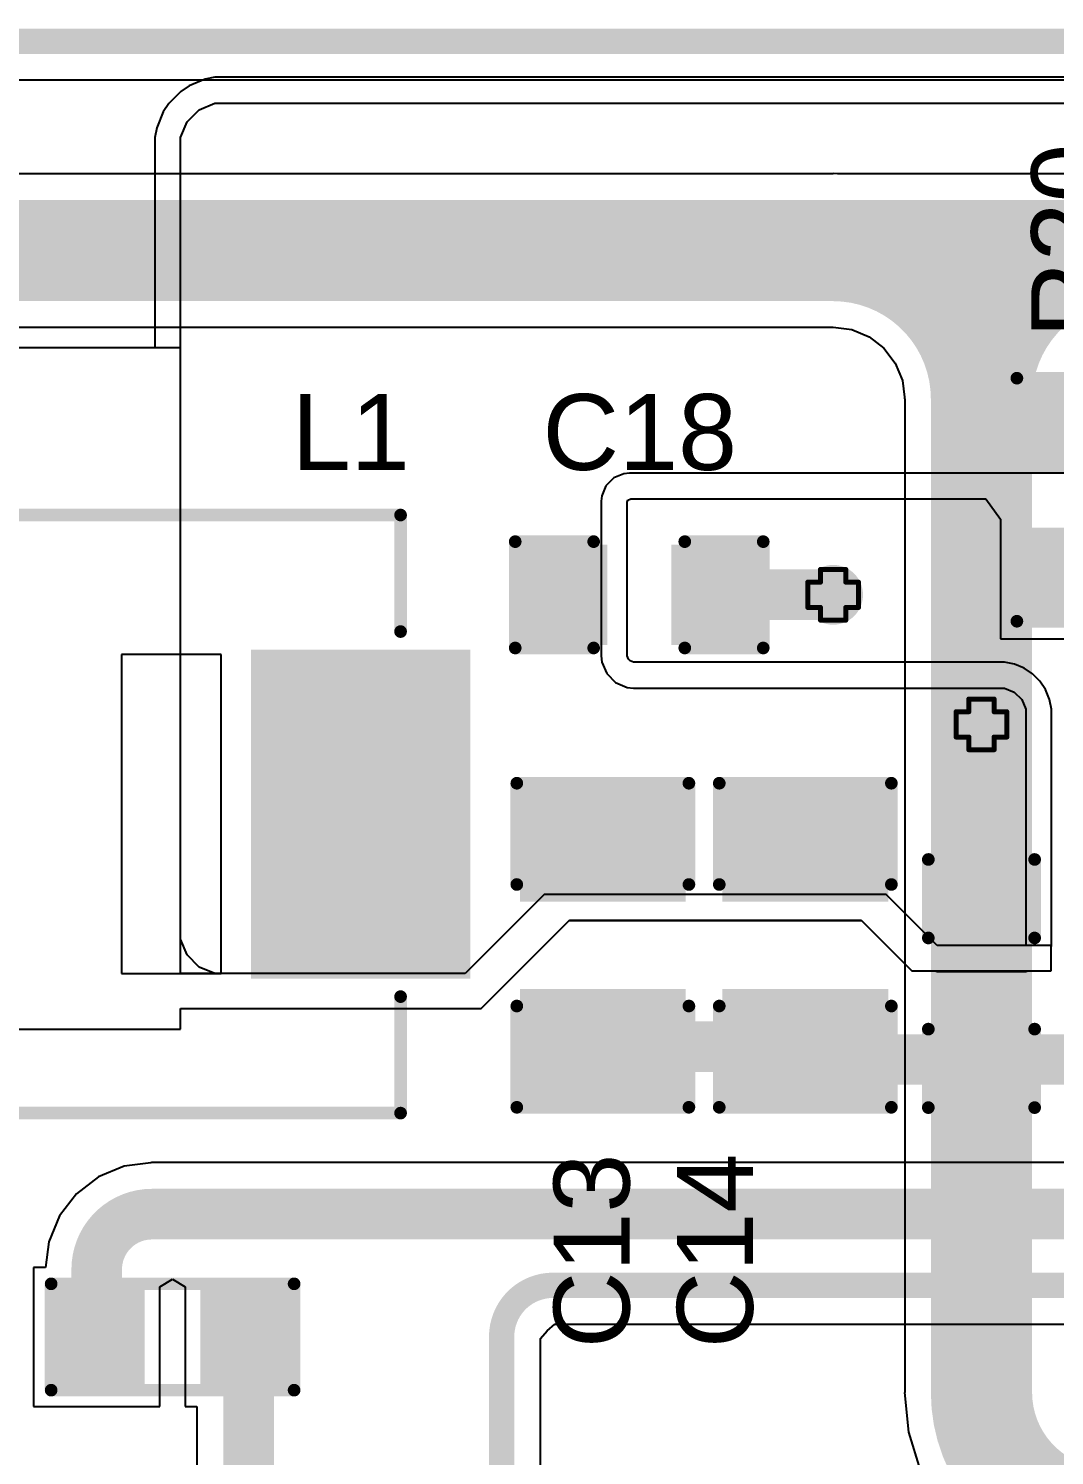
# Model space of a CAD drawing. Header units: inches. Extents: x -0.1 to 10.2, y 0 to 6.5.
# Drawn here: x 0.733 to 1.138, y 3.162 to 3.725 of the extents above; entities that cross this region are included whole.
import ezdxf

# ---------------------------------------------------------------- set-up
doc = ezdxf.new("R2010")
doc.units = ezdxf.units.IN
doc.header["$MEASUREMENT"] = 0
for name, color, linetype in [('Bottom Layer', 5, 'Continuous'), ('Drill Drawing', 1, 'Continuous'), ('Top Layer', 1, 'Continuous'), ('Top Overlay', 2, 'Continuous'), ('Top Paste', 8, 'Continuous'), ('Top Solder', 216, 'Continuous'), ('Via Holes', 16, 'Continuous')]:
    doc.layers.add(name, color=color, linetype=linetype)
doc.styles.add('Arial', font='', dxfattribs={"height": 0.2})
doc.styles.get('Arial').set_extended_font_data('Arial')

# ---------------------------------------------------------------- blocks, each defined once
blk = doc.blocks.new('R___0603_26')
at = {"layer": 'Top Layer'}
for points in [[(-0.015, 0.0175), (-0.015, -0.0175), (-0.045, -0.0175), (-0.045, 0.0175)], [(0.045, 0.0175), (0.045, -0.0175), (0.015, -0.0175), (0.015, 0.0175)]]:
    blk.add_hatch(color=1, dxfattribs=at).paths.add_polyline_path(points)
at = {"layer": 'Top Paste'}
for points in [[(-0.015, 0.0175), (-0.015, -0.0175), (-0.045, -0.0175), (-0.045, 0.0175)], [(0.045, 0.0175), (0.045, -0.0175), (0.015, -0.0175), (0.015, 0.0175)]]:
    blk.add_hatch(color=8, dxfattribs=at).paths.add_polyline_path(points)
at = {"layer": 'Top Solder'}
for points in [[(-0.011, 0.0215), (-0.011, -0.0215), (-0.049, -0.0215), (-0.049, 0.0215)], [(0.049, 0.0215), (0.049, -0.0215), (0.011, -0.0215), (0.011, 0.0215)]]:
    blk.add_hatch(color=216, dxfattribs=at).paths.add_polyline_path(points)
at = {"layer": 'Top Overlay'}
for points in [[(-0.048, 0.021, 0.005, 0.005, 0), (-0.048, -0.021, 0.005, 0.005, 0)], [(0.048, 0.021, 0.005, 0.005, 0), (-0.048, 0.021, 0.005, 0.005, 0)], [(0.048, 0.021, 0.005, 0.005, 0), (0.048, -0.021, 0.005, 0.005, 0)], [(0.048, -0.021, 0.005, 0.005, 0), (-0.048, -0.021, 0.005, 0.005, 0)]]:
    blk.add_lwpolyline(points, format="xyseb", dxfattribs=at)
for points in [[(-0.04925, 0.021, 0.0025, 0.0025, 1), (-0.04675, 0.021, 0.0025, 0.0025, 1)], [(-0.04925, 0.021, 0.0025, 0.0025, 1), (-0.04675, 0.021, 0.0025, 0.0025, 1)], [(0.04675, 0.021, 0.0025, 0.0025, 1), (0.04925, 0.021, 0.0025, 0.0025, 1)], [(0.04675, 0.021, 0.0025, 0.0025, 1), (0.04925, 0.021, 0.0025, 0.0025, 1)], [(-0.04925, -0.021, 0.0025, 0.0025, 1), (-0.04675, -0.021, 0.0025, 0.0025, 1)], [(-0.04925, -0.021, 0.0025, 0.0025, 1), (-0.04675, -0.021, 0.0025, 0.0025, 1)], [(0.04675, -0.021, 0.0025, 0.0025, 1), (0.04925, -0.021, 0.0025, 0.0025, 1)], [(0.04675, -0.021, 0.0025, 0.0025, 1), (0.04925, -0.021, 0.0025, 0.0025, 1)]]:
    blk.add_lwpolyline(points, format="xyseb", close=True, dxfattribs=at)
blk = doc.blocks.new('R___0603_27')
at = {"layer": 'Top Layer'}
for points in [[(-0.015, 0.0175), (-0.015, -0.0175), (-0.045, -0.0175), (-0.045, 0.0175)], [(0.045, 0.0175), (0.045, -0.0175), (0.015, -0.0175), (0.015, 0.0175)]]:
    blk.add_hatch(color=1, dxfattribs=at).paths.add_polyline_path(points)
at = {"layer": 'Top Paste'}
for points in [[(-0.015, 0.0175), (-0.015, -0.0175), (-0.045, -0.0175), (-0.045, 0.0175)], [(0.045, 0.0175), (0.045, -0.0175), (0.015, -0.0175), (0.015, 0.0175)]]:
    blk.add_hatch(color=8, dxfattribs=at).paths.add_polyline_path(points)
at = {"layer": 'Top Solder'}
for points in [[(-0.011, 0.0215), (-0.011, -0.0215), (-0.049, -0.0215), (-0.049, 0.0215)], [(0.049, 0.0215), (0.049, -0.0215), (0.011, -0.0215), (0.011, 0.0215)]]:
    blk.add_hatch(color=216, dxfattribs=at).paths.add_polyline_path(points)
at = {"layer": 'Top Overlay'}
for points in [[(-0.048, 0.021, 0.005, 0.005, 0), (-0.048, -0.021, 0.005, 0.005, 0)], [(-0.048, 0.021, 0.005, 0.005, 0), (0.048, 0.021, 0.005, 0.005, 0)], [(0.048, 0.021, 0.005, 0.005, 0), (0.048, -0.021, 0.005, 0.005, 0)], [(-0.048, -0.021, 0.005, 0.005, 0), (0.048, -0.021, 0.005, 0.005, 0)]]:
    blk.add_lwpolyline(points, format="xyseb", dxfattribs=at)
for points in [[(-0.04925, 0.021, 0.0025, 0.0025, 1), (-0.04675, 0.021, 0.0025, 0.0025, 1)], [(-0.04925, 0.021, 0.0025, 0.0025, 1), (-0.04675, 0.021, 0.0025, 0.0025, 1)], [(0.04675, 0.021, 0.0025, 0.0025, 1), (0.04925, 0.021, 0.0025, 0.0025, 1)], [(0.04675, 0.021, 0.0025, 0.0025, 1), (0.04925, 0.021, 0.0025, 0.0025, 1)], [(-0.04925, -0.021, 0.0025, 0.0025, 1), (-0.04675, -0.021, 0.0025, 0.0025, 1)], [(-0.04925, -0.021, 0.0025, 0.0025, 1), (-0.04675, -0.021, 0.0025, 0.0025, 1)], [(0.04675, -0.021, 0.0025, 0.0025, 1), (0.04925, -0.021, 0.0025, 0.0025, 1)], [(0.04675, -0.021, 0.0025, 0.0025, 1), (0.04925, -0.021, 0.0025, 0.0025, 1)]]:
    blk.add_lwpolyline(points, format="xyseb", close=True, dxfattribs=at)
blk = doc.blocks.new('ETQP3M6R8KVN_52')
at = {"layer": 'Top Layer'}
for points in [[(-0.15157, 0.06299), (-0.06889, 0.06299), (-0.06889, -0.06299), (-0.15157, -0.06299)], [(0.06889, 0.06299), (0.15157, 0.06299), (0.15157, -0.06299), (0.06889, -0.06299)]]:
    blk.add_hatch(color=1, dxfattribs=at).paths.add_polyline_path(points)
at = {"layer": 'Top Paste'}
for points in [[(-0.15157, 0.06299), (-0.06889, 0.06299), (-0.06889, -0.06299), (-0.15157, -0.06299)], [(0.06889, 0.06299), (0.15157, 0.06299), (0.15157, -0.06299), (0.06889, -0.06299)]]:
    blk.add_hatch(color=8, dxfattribs=at).paths.add_polyline_path(points)
at = {"layer": 'Top Solder'}
for points in [[(-0.15357, 0.06499), (-0.06689, 0.06499), (-0.06689, -0.06499), (-0.15357, -0.06499)], [(0.06689, 0.06499), (0.15357, 0.06499), (0.15357, -0.06499), (0.06689, -0.06499)]]:
    blk.add_hatch(color=216, dxfattribs=at).paths.add_polyline_path(points)
at = {"layer": 'Top Overlay'}
for p, q in [((0.05512, 0.06299), (0.01575, 0.06299)), ((0.01575, 0.06299), (0.01575, -0.06299)), ((0.05512, -0.06299), (0.05512, 0.06299)), ((0.01575, -0.06299), (0.05512, -0.06299))]:
    blk.add_line(p, q, dxfattribs=at)
for points in [[(-0.12598, 0.11811, 0.005, 0.005, 0), (0.12598, 0.11811, 0.005, 0.005, 0)], [(-0.12598, 0.07209, 0.005, 0.005, 0), (-0.12598, 0.11811, 0.005, 0.005, 0)], [(0.12598, 0.07209, 0.005, 0.005, 0), (0.12598, 0.11811, 0.005, 0.005, 0)], [(-0.12598, 0.07209, 0.005, 0.005, 0), (-0.12598, 0.0748, 0.005, 0.005, 0)], [(-0.12598, -0.11811, 0.005, 0.005, 0), (-0.12598, -0.07209, 0.005, 0.005, 0)], [(0.12598, -0.11811, 0.005, 0.005, 0), (0.12598, -0.07209, 0.005, 0.005, 0)], [(-0.12598, -0.11811, 0.005, 0.005, 0), (0.12598, -0.11811, 0.005, 0.005, 0)]]:
    blk.add_lwpolyline(points, format="xyseb", dxfattribs=at)
for points in [[(-0.12723, 0.11811, 0.0025, 0.0025, 1), (-0.12473, 0.11811, 0.0025, 0.0025, 1)], [(-0.12723, 0.11811, 0.0025, 0.0025, 1), (-0.12473, 0.11811, 0.0025, 0.0025, 1)], [(0.12473, 0.11811, 0.0025, 0.0025, 1), (0.12723, 0.11811, 0.0025, 0.0025, 1)], [(0.12473, 0.11811, 0.0025, 0.0025, 1), (0.12723, 0.11811, 0.0025, 0.0025, 1)], [(-0.12723, 0.0748, 0.0025, 0.0025, 1), (-0.12473, 0.0748, 0.0025, 0.0025, 1)], [(-0.12723, 0.07209, 0.0025, 0.0025, 1), (-0.12473, 0.07209, 0.0025, 0.0025, 1)], [(-0.12723, 0.07209, 0.0025, 0.0025, 1), (-0.12473, 0.07209, 0.0025, 0.0025, 1)], [(0.12473, 0.07209, 0.0025, 0.0025, 1), (0.12723, 0.07209, 0.0025, 0.0025, 1)], [(-0.12723, -0.07209, 0.0025, 0.0025, 1), (-0.12473, -0.07209, 0.0025, 0.0025, 1)], [(0.12473, -0.07209, 0.0025, 0.0025, 1), (0.12723, -0.07209, 0.0025, 0.0025, 1)], [(-0.12723, -0.11811, 0.0025, 0.0025, 1), (-0.12473, -0.11811, 0.0025, 0.0025, 1)], [(-0.12723, -0.11811, 0.0025, 0.0025, 1), (-0.12473, -0.11811, 0.0025, 0.0025, 1)], [(0.12473, -0.11811, 0.0025, 0.0025, 1), (0.12723, -0.11811, 0.0025, 0.0025, 1)], [(0.12473, -0.11811, 0.0025, 0.0025, 1), (0.12723, -0.11811, 0.0025, 0.0025, 1)]]:
    blk.add_lwpolyline(points, format="xyseb", close=True, dxfattribs=at)
blk = doc.blocks.new('C___0603_82')
at = {"layer": 'Top Layer'}
for points in [[(-0.015, 0.0175), (-0.015, -0.0175), (-0.045, -0.0175), (-0.045, 0.0175)], [(0.045, 0.0175), (0.045, -0.0175), (0.015, -0.0175), (0.015, 0.0175)]]:
    blk.add_hatch(color=1, dxfattribs=at).paths.add_polyline_path(points)
at = {"layer": 'Top Paste'}
for points in [[(-0.015, 0.0175), (-0.015, -0.0175), (-0.045, -0.0175), (-0.045, 0.0175)], [(0.045, 0.0175), (0.045, -0.0175), (0.015, -0.0175), (0.015, 0.0175)]]:
    blk.add_hatch(color=8, dxfattribs=at).paths.add_polyline_path(points)
at = {"layer": 'Top Solder'}
for points in [[(-0.01264, 0.01986), (-0.01264, -0.01986), (-0.04736, -0.01986), (-0.04736, 0.01986)], [(0.04736, 0.01986), (0.04736, -0.01986), (0.01264, -0.01986), (0.01264, 0.01986)]]:
    blk.add_hatch(color=216, dxfattribs=at).paths.add_polyline_path(points)
at = {"layer": 'Top Overlay'}
for points in [[(-0.049, 0.021, 0.005, 0.005, 0), (-0.049, -0.021, 0.005, 0.005, 0)], [(-0.018, 0.021, 0.005, 0.005, 0), (-0.049, 0.021, 0.005, 0.005, 0)], [(0.049, 0.021, 0.005, 0.005, 0), (0.018, 0.021, 0.005, 0.005, 0)], [(0.049, 0.021, 0.005, 0.005, 0), (0.049, -0.021, 0.005, 0.005, 0)], [(-0.018, -0.021, 0.005, 0.005, 0), (-0.049, -0.021, 0.005, 0.005, 0)], [(0.049, -0.021, 0.005, 0.005, 0), (0.018, -0.021, 0.005, 0.005, 0)]]:
    blk.add_lwpolyline(points, format="xyseb", dxfattribs=at)
for points in [[(-0.05025, 0.021, 0.0025, 0.0025, 1), (-0.04775, 0.021, 0.0025, 0.0025, 1)], [(-0.05025, 0.021, 0.0025, 0.0025, 1), (-0.04775, 0.021, 0.0025, 0.0025, 1)], [(-0.01925, 0.021, 0.0025, 0.0025, 1), (-0.01675, 0.021, 0.0025, 0.0025, 1)], [(0.01675, 0.021, 0.0025, 0.0025, 1), (0.01925, 0.021, 0.0025, 0.0025, 1)], [(0.04775, 0.021, 0.0025, 0.0025, 1), (0.05025, 0.021, 0.0025, 0.0025, 1)], [(0.04775, 0.021, 0.0025, 0.0025, 1), (0.05025, 0.021, 0.0025, 0.0025, 1)], [(-0.05025, -0.021, 0.0025, 0.0025, 1), (-0.04775, -0.021, 0.0025, 0.0025, 1)], [(-0.05025, -0.021, 0.0025, 0.0025, 1), (-0.04775, -0.021, 0.0025, 0.0025, 1)], [(-0.01925, -0.021, 0.0025, 0.0025, 1), (-0.01675, -0.021, 0.0025, 0.0025, 1)], [(0.01675, -0.021, 0.0025, 0.0025, 1), (0.01925, -0.021, 0.0025, 0.0025, 1)], [(0.04775, -0.021, 0.0025, 0.0025, 1), (0.05025, -0.021, 0.0025, 0.0025, 1)], [(0.04775, -0.021, 0.0025, 0.0025, 1), (0.05025, -0.021, 0.0025, 0.0025, 1)]]:
    blk.add_lwpolyline(points, format="xyseb", close=True, dxfattribs=at)
blk = doc.blocks.new('C___0603_85')
at = {"layer": 'Top Layer'}
for points in [[(-0.015, 0.0175), (-0.015, -0.0175), (-0.045, -0.0175), (-0.045, 0.0175)], [(0.045, 0.0175), (0.045, -0.0175), (0.015, -0.0175), (0.015, 0.0175)]]:
    blk.add_hatch(color=1, dxfattribs=at).paths.add_polyline_path(points)
at = {"layer": 'Top Paste'}
for points in [[(-0.015, 0.0175), (-0.015, -0.0175), (-0.045, -0.0175), (-0.045, 0.0175)], [(0.045, 0.0175), (0.045, -0.0175), (0.015, -0.0175), (0.015, 0.0175)]]:
    blk.add_hatch(color=8, dxfattribs=at).paths.add_polyline_path(points)
at = {"layer": 'Top Solder'}
for points in [[(-0.01264, 0.01986), (-0.01264, -0.01986), (-0.04736, -0.01986), (-0.04736, 0.01986)], [(0.04736, 0.01986), (0.04736, -0.01986), (0.01264, -0.01986), (0.01264, 0.01986)]]:
    blk.add_hatch(color=216, dxfattribs=at).paths.add_polyline_path(points)
at = {"layer": 'Top Overlay'}
for points in [[(-0.049, 0.021, 0.005, 0.005, 0), (-0.049, -0.021, 0.005, 0.005, 0)], [(-0.049, 0.021, 0.005, 0.005, 0), (-0.018, 0.021, 0.005, 0.005, 0)], [(0.018, 0.021, 0.005, 0.005, 0), (0.049, 0.021, 0.005, 0.005, 0)], [(0.049, 0.021, 0.005, 0.005, 0), (0.049, -0.021, 0.005, 0.005, 0)], [(-0.049, -0.021, 0.005, 0.005, 0), (-0.018, -0.021, 0.005, 0.005, 0)], [(0.018, -0.021, 0.005, 0.005, 0), (0.049, -0.021, 0.005, 0.005, 0)]]:
    blk.add_lwpolyline(points, format="xyseb", dxfattribs=at)
for points in [[(-0.05025, 0.021, 0.0025, 0.0025, 1), (-0.04775, 0.021, 0.0025, 0.0025, 1)], [(-0.05025, 0.021, 0.0025, 0.0025, 1), (-0.04775, 0.021, 0.0025, 0.0025, 1)], [(-0.01925, 0.021, 0.0025, 0.0025, 1), (-0.01675, 0.021, 0.0025, 0.0025, 1)], [(0.01675, 0.021, 0.0025, 0.0025, 1), (0.01925, 0.021, 0.0025, 0.0025, 1)], [(0.04775, 0.021, 0.0025, 0.0025, 1), (0.05025, 0.021, 0.0025, 0.0025, 1)], [(0.04775, 0.021, 0.0025, 0.0025, 1), (0.05025, 0.021, 0.0025, 0.0025, 1)], [(-0.05025, -0.021, 0.0025, 0.0025, 1), (-0.04775, -0.021, 0.0025, 0.0025, 1)], [(-0.05025, -0.021, 0.0025, 0.0025, 1), (-0.04775, -0.021, 0.0025, 0.0025, 1)], [(-0.01925, -0.021, 0.0025, 0.0025, 1), (-0.01675, -0.021, 0.0025, 0.0025, 1)], [(0.01675, -0.021, 0.0025, 0.0025, 1), (0.01925, -0.021, 0.0025, 0.0025, 1)], [(0.04775, -0.021, 0.0025, 0.0025, 1), (0.05025, -0.021, 0.0025, 0.0025, 1)], [(0.04775, -0.021, 0.0025, 0.0025, 1), (0.05025, -0.021, 0.0025, 0.0025, 1)]]:
    blk.add_lwpolyline(points, format="xyseb", close=True, dxfattribs=at)
blk = doc.blocks.new('C___0805_86')
at = {"layer": 'Top Layer'}
for points in [[(-0.06, 0.03), (-0.02, 0.03), (-0.02, -0.03), (-0.06, -0.03)], [(0.02, 0.03), (0.06, 0.03), (0.06, -0.03), (0.02, -0.03)]]:
    blk.add_hatch(color=1, dxfattribs=at).paths.add_polyline_path(points)
at = {"layer": 'Top Paste'}
for points in [[(-0.06, 0.03), (-0.02, 0.03), (-0.02, -0.03), (-0.06, -0.03)], [(0.02, 0.03), (0.06, 0.03), (0.06, -0.03), (0.02, -0.03)]]:
    blk.add_hatch(color=8, dxfattribs=at).paths.add_polyline_path(points)
at = {"layer": 'Top Solder'}
for points in [[(-0.06276, 0.03276), (-0.01724, 0.03276), (-0.01724, -0.03276), (-0.06276, -0.03276)], [(0.01724, 0.03276), (0.06276, 0.03276), (0.06276, -0.03276), (0.01724, -0.03276)]]:
    blk.add_hatch(color=216, dxfattribs=at).paths.add_polyline_path(points)
at = {"layer": 'Top Overlay'}
for points in [[(-0.064, 0.034, 0.005, 0.005, 0), (-0.024, 0.034, 0.005, 0.005, 0)], [(-0.064, 0.034, 0.005, 0.005, 0), (-0.064, -0.034, 0.005, 0.005, 0)], [(0.024, 0.034, 0.005, 0.005, 0), (0.064, 0.034, 0.005, 0.005, 0)], [(0.064, 0.034, 0.005, 0.005, 0), (0.064, -0.034, 0.005, 0.005, 0)], [(-0.064, -0.034, 0.005, 0.005, 0), (-0.024, -0.034, 0.005, 0.005, 0)], [(0.024, -0.034, 0.005, 0.005, 0), (0.064, -0.034, 0.005, 0.005, 0)]]:
    blk.add_lwpolyline(points, format="xyseb", dxfattribs=at)
for points in [[(-0.06525, 0.034, 0.0025, 0.0025, 1), (-0.06275, 0.034, 0.0025, 0.0025, 1)], [(-0.06525, 0.034, 0.0025, 0.0025, 1), (-0.06275, 0.034, 0.0025, 0.0025, 1)], [(-0.02525, 0.034, 0.0025, 0.0025, 1), (-0.02275, 0.034, 0.0025, 0.0025, 1)], [(0.02275, 0.034, 0.0025, 0.0025, 1), (0.02525, 0.034, 0.0025, 0.0025, 1)], [(0.06275, 0.034, 0.0025, 0.0025, 1), (0.06525, 0.034, 0.0025, 0.0025, 1)], [(0.06275, 0.034, 0.0025, 0.0025, 1), (0.06525, 0.034, 0.0025, 0.0025, 1)], [(-0.06525, -0.034, 0.0025, 0.0025, 1), (-0.06275, -0.034, 0.0025, 0.0025, 1)], [(-0.06525, -0.034, 0.0025, 0.0025, 1), (-0.06275, -0.034, 0.0025, 0.0025, 1)], [(-0.02525, -0.034, 0.0025, 0.0025, 1), (-0.02275, -0.034, 0.0025, 0.0025, 1)], [(0.02275, -0.034, 0.0025, 0.0025, 1), (0.02525, -0.034, 0.0025, 0.0025, 1)], [(0.06275, -0.034, 0.0025, 0.0025, 1), (0.06525, -0.034, 0.0025, 0.0025, 1)], [(0.06275, -0.034, 0.0025, 0.0025, 1), (0.06525, -0.034, 0.0025, 0.0025, 1)]]:
    blk.add_lwpolyline(points, format="xyseb", close=True, dxfattribs=at)
blk = doc.blocks.new('C___0805_87')
at = {"layer": 'Top Layer'}
for points in [[(-0.06, 0.03), (-0.02, 0.03), (-0.02, -0.03), (-0.06, -0.03)], [(0.02, 0.03), (0.06, 0.03), (0.06, -0.03), (0.02, -0.03)]]:
    blk.add_hatch(color=1, dxfattribs=at).paths.add_polyline_path(points)
at = {"layer": 'Top Paste'}
for points in [[(-0.06, 0.03), (-0.02, 0.03), (-0.02, -0.03), (-0.06, -0.03)], [(0.02, 0.03), (0.06, 0.03), (0.06, -0.03), (0.02, -0.03)]]:
    blk.add_hatch(color=8, dxfattribs=at).paths.add_polyline_path(points)
at = {"layer": 'Top Solder'}
for points in [[(-0.06276, 0.03276), (-0.01724, 0.03276), (-0.01724, -0.03276), (-0.06276, -0.03276)], [(0.01724, 0.03276), (0.06276, 0.03276), (0.06276, -0.03276), (0.01724, -0.03276)]]:
    blk.add_hatch(color=216, dxfattribs=at).paths.add_polyline_path(points)
at = {"layer": 'Top Overlay'}
for points in [[(-0.064, 0.034, 0.005, 0.005, 0), (-0.024, 0.034, 0.005, 0.005, 0)], [(-0.064, 0.034, 0.005, 0.005, 0), (-0.064, -0.034, 0.005, 0.005, 0)], [(0.024, 0.034, 0.005, 0.005, 0), (0.064, 0.034, 0.005, 0.005, 0)], [(0.064, 0.034, 0.005, 0.005, 0), (0.064, -0.034, 0.005, 0.005, 0)], [(-0.064, -0.034, 0.005, 0.005, 0), (-0.024, -0.034, 0.005, 0.005, 0)], [(0.024, -0.034, 0.005, 0.005, 0), (0.064, -0.034, 0.005, 0.005, 0)]]:
    blk.add_lwpolyline(points, format="xyseb", dxfattribs=at)
for points in [[(-0.06525, 0.034, 0.0025, 0.0025, 1), (-0.06275, 0.034, 0.0025, 0.0025, 1)], [(-0.06525, 0.034, 0.0025, 0.0025, 1), (-0.06275, 0.034, 0.0025, 0.0025, 1)], [(-0.02525, 0.034, 0.0025, 0.0025, 1), (-0.02275, 0.034, 0.0025, 0.0025, 1)], [(0.02275, 0.034, 0.0025, 0.0025, 1), (0.02525, 0.034, 0.0025, 0.0025, 1)], [(0.06275, 0.034, 0.0025, 0.0025, 1), (0.06525, 0.034, 0.0025, 0.0025, 1)], [(0.06275, 0.034, 0.0025, 0.0025, 1), (0.06525, 0.034, 0.0025, 0.0025, 1)], [(-0.06525, -0.034, 0.0025, 0.0025, 1), (-0.06275, -0.034, 0.0025, 0.0025, 1)], [(-0.06525, -0.034, 0.0025, 0.0025, 1), (-0.06275, -0.034, 0.0025, 0.0025, 1)], [(-0.02525, -0.034, 0.0025, 0.0025, 1), (-0.02275, -0.034, 0.0025, 0.0025, 1)], [(0.02275, -0.034, 0.0025, 0.0025, 1), (0.02525, -0.034, 0.0025, 0.0025, 1)], [(0.06275, -0.034, 0.0025, 0.0025, 1), (0.06525, -0.034, 0.0025, 0.0025, 1)], [(0.06275, -0.034, 0.0025, 0.0025, 1), (0.06525, -0.034, 0.0025, 0.0025, 1)]]:
    blk.add_lwpolyline(points, format="xyseb", close=True, dxfattribs=at)

msp = doc.modelspace()

# ---------------------------------------------------------------- hatches: boundary and pattern name
at = {"layer": 'Bottom Layer'}
h = msp.add_hatch(color=5, dxfattribs=at)
edge = h.paths.add_edge_path()
edge.add_arc((1.05087, 3.50181), 0.01181, 0, 360)
h = msp.add_hatch(color=5, dxfattribs=at)
edge = h.paths.add_edge_path()
edge.add_arc((1.10949, 3.45063), 0.01181, 0, 360)
at = {"layer": 'Top Layer'}
h = msp.add_hatch(color=1, dxfattribs=at)
edge = h.paths.add_edge_path()
edge.add_arc((1.05087, 3.50181), 0.01181, 0, 360)
h = msp.add_hatch(color=1, dxfattribs=at)
edge = h.paths.add_edge_path()
edge.add_arc((1.10949, 3.45063), 0.01181, 0, 360)
at = {"layer": 'Via Holes'}
h = msp.add_hatch(color=7, dxfattribs=at)
edge = h.paths.add_edge_path()
edge.add_arc((1.05087, 3.50181), 0.00591, 0, 360)
h = msp.add_hatch(color=7, dxfattribs=at)
edge = h.paths.add_edge_path()
edge.add_arc((1.10949, 3.45063), 0.00591, 0, 360)

# ---------------------------------------------------------------- linework, layer by layer
at = {"layer": 'Bottom Layer'}
for p, q in [((0.61369, 3.70518), (1.35681, 3.70518)), ((1.05087, 3.66805), (0.31705, 3.66805)), ((1.05259, 3.66805), (1.05087, 3.66822)), ((1.05087, 3.66822), (1.05087, 3.66805)), ((1.16638, 3.66805), (1.05259, 3.66805)), ((0.31829, 3.60754), (1.05088, 3.60754)), ((1.05088, 3.60754), (1.05821, 3.60657)), ((1.05821, 3.60657), (1.06505, 3.60374)), ((1.06505, 3.60374), (1.07092, 3.59923)), ((1.07092, 3.59923), (1.07543, 3.59336)), ((1.07543, 3.59336), (1.07826, 3.58651)), ((1.07826, 3.58651), (1.07913, 3.57992)), ((1.07913, 3.57992), (1.07906, 3.57917)), ((1.07906, 3.57917), (1.07923, 3.57917)), ((1.07923, 3.57917), (1.07923, 3.45063)), ((1.07923, 3.45063), (1.07923, 3.18674)), ((1.07923, 3.18674), (1.0791, 3.18674)), ((1.0791, 3.18674), (1.08064, 3.17111)), ((1.08064, 3.17111), (1.0852, 3.15608))]:
    msp.add_line(p, q, dxfattribs=at)
for points in [[(0.61369, 3.72047, 0.01, 0.01, 0), (1.35681, 3.72047, 0.01, 0.01, 0)], [(0.31705, 3.6378, 0.04, 0.04, 0), (1.05087, 3.6378, 0.04, 0.04, 0)], [(1.05087, 3.6378, 0.04, 0.04, 0), (1.16811, 3.6378, 0.04, 0.04, 0)], [(1.05087, 3.6378, 0.04, 0.04, -0.414214), (1.10949, 3.57917, 0.04, 0.04, 0)], [(1.10949, 3.57917, 0.04, 0.04, -0.414214), (1.16811, 3.6378, 0.04, 0.04, 0)], [(1.10949, 3.45063, 0.04, 0.04, 0), (1.10949, 3.57917, 0.04, 0.04, 0)], [(1.10949, 3.18674, 0.04, 0.04, 0), (1.10949, 3.45063, 0.04, 0.04, 0)], [(1.15923, 3.137, 0.04, 0.04, -0.414214), (1.10949, 3.18674, 0.04, 0.04, 0)]]:
    msp.add_lwpolyline(points, format="xyseb", dxfattribs=at)
for points in [[(1.04087, 3.6378, 0.02, 0.02, 1), (1.06087, 3.6378, 0.02, 0.02, 1)], [(1.04087, 3.6378, 0.02, 0.02, 1), (1.06087, 3.6378, 0.02, 0.02, 1)], [(1.04087, 3.6378, 0.02, 0.02, 1), (1.06087, 3.6378, 0.02, 0.02, 1)], [(1.09949, 3.57917, 0.02, 0.02, 1), (1.11949, 3.57917, 0.02, 0.02, 1)], [(1.09949, 3.57917, 0.02, 0.02, 1), (1.11949, 3.57917, 0.02, 0.02, 1)], [(1.09949, 3.57917, 0.02, 0.02, 1), (1.11949, 3.57917, 0.02, 0.02, 1)], [(1.09949, 3.45063, 0.02, 0.02, 1), (1.11949, 3.45063, 0.02, 0.02, 1)], [(1.09949, 3.45063, 0.02, 0.02, 1), (1.11949, 3.45063, 0.02, 0.02, 1)], [(1.09949, 3.18674, 0.02, 0.02, 1), (1.11949, 3.18674, 0.02, 0.02, 1)], [(1.09949, 3.18674, 0.02, 0.02, 1), (1.11949, 3.18674, 0.02, 0.02, 1)]]:
    msp.add_lwpolyline(points, format="xyseb", close=True, dxfattribs=at)
at = {"layer": 'Drill Drawing'}
for points in [[(1.04587, 3.50681, 0.002, 0.002, 0), (1.04587, 3.51181, 0.002, 0.002, 0)], [(1.04587, 3.51181, 0.002, 0.002, 0), (1.05587, 3.51181, 0.002, 0.002, 0)], [(1.05587, 3.50681, 0.002, 0.002, 0), (1.05587, 3.51181, 0.002, 0.002, 0)], [(1.04087, 3.49681, 0.002, 0.002, 0), (1.04087, 3.50681, 0.002, 0.002, 0)], [(1.04087, 3.50681, 0.002, 0.002, 0), (1.04587, 3.50681, 0.002, 0.002, 0)], [(1.05587, 3.50681, 0.002, 0.002, 0), (1.06087, 3.50681, 0.002, 0.002, 0)], [(1.06087, 3.49681, 0.002, 0.002, 0), (1.06087, 3.50681, 0.002, 0.002, 0)], [(1.04087, 3.49681, 0.002, 0.002, 0), (1.04587, 3.49681, 0.002, 0.002, 0)], [(1.04587, 3.49181, 0.002, 0.002, 0), (1.04587, 3.49681, 0.002, 0.002, 0)], [(1.05587, 3.49681, 0.002, 0.002, 0), (1.06087, 3.49681, 0.002, 0.002, 0)], [(1.05587, 3.49181, 0.002, 0.002, 0), (1.05587, 3.49681, 0.002, 0.002, 0)], [(1.04587, 3.49181, 0.002, 0.002, 0), (1.05587, 3.49181, 0.002, 0.002, 0)], [(1.10449, 3.45563, 0.002, 0.002, 0), (1.10449, 3.46063, 0.002, 0.002, 0)], [(1.10449, 3.46063, 0.002, 0.002, 0), (1.11449, 3.46063, 0.002, 0.002, 0)], [(1.11449, 3.45563, 0.002, 0.002, 0), (1.11449, 3.46063, 0.002, 0.002, 0)], [(1.09949, 3.44563, 0.002, 0.002, 0), (1.09949, 3.45563, 0.002, 0.002, 0)], [(1.09949, 3.45563, 0.002, 0.002, 0), (1.10449, 3.45563, 0.002, 0.002, 0)], [(1.11449, 3.45563, 0.002, 0.002, 0), (1.11949, 3.45563, 0.002, 0.002, 0)], [(1.11949, 3.44563, 0.002, 0.002, 0), (1.11949, 3.45563, 0.002, 0.002, 0)], [(1.09949, 3.44563, 0.002, 0.002, 0), (1.10449, 3.44563, 0.002, 0.002, 0)], [(1.10449, 3.44063, 0.002, 0.002, 0), (1.10449, 3.44563, 0.002, 0.002, 0)], [(1.11449, 3.44563, 0.002, 0.002, 0), (1.11949, 3.44563, 0.002, 0.002, 0)], [(1.11449, 3.44063, 0.002, 0.002, 0), (1.11449, 3.44563, 0.002, 0.002, 0)], [(1.10449, 3.44063, 0.002, 0.002, 0), (1.11449, 3.44063, 0.002, 0.002, 0)]]:
    msp.add_lwpolyline(points, format="xyseb", dxfattribs=at)
for points in [[(1.04537, 3.51181, 0.001, 0.001, 1), (1.04637, 3.51181, 0.001, 0.001, 1)], [(1.04537, 3.51181, 0.001, 0.001, 1), (1.04637, 3.51181, 0.001, 0.001, 1)], [(1.05537, 3.51181, 0.001, 0.001, 1), (1.05637, 3.51181, 0.001, 0.001, 1)], [(1.05537, 3.51181, 0.001, 0.001, 1), (1.05637, 3.51181, 0.001, 0.001, 1)], [(1.04037, 3.50681, 0.001, 0.001, 1), (1.04137, 3.50681, 0.001, 0.001, 1)], [(1.04037, 3.50681, 0.001, 0.001, 1), (1.04137, 3.50681, 0.001, 0.001, 1)], [(1.04537, 3.50681, 0.001, 0.001, 1), (1.04637, 3.50681, 0.001, 0.001, 1)], [(1.04537, 3.50681, 0.001, 0.001, 1), (1.04637, 3.50681, 0.001, 0.001, 1)], [(1.05537, 3.50681, 0.001, 0.001, 1), (1.05637, 3.50681, 0.001, 0.001, 1)], [(1.05537, 3.50681, 0.001, 0.001, 1), (1.05637, 3.50681, 0.001, 0.001, 1)], [(1.06037, 3.50681, 0.001, 0.001, 1), (1.06137, 3.50681, 0.001, 0.001, 1)], [(1.06037, 3.50681, 0.001, 0.001, 1), (1.06137, 3.50681, 0.001, 0.001, 1)], [(1.04037, 3.49681, 0.001, 0.001, 1), (1.04137, 3.49681, 0.001, 0.001, 1)], [(1.04037, 3.49681, 0.001, 0.001, 1), (1.04137, 3.49681, 0.001, 0.001, 1)], [(1.04537, 3.49681, 0.001, 0.001, 1), (1.04637, 3.49681, 0.001, 0.001, 1)], [(1.04537, 3.49681, 0.001, 0.001, 1), (1.04637, 3.49681, 0.001, 0.001, 1)], [(1.05537, 3.49681, 0.001, 0.001, 1), (1.05637, 3.49681, 0.001, 0.001, 1)], [(1.05537, 3.49681, 0.001, 0.001, 1), (1.05637, 3.49681, 0.001, 0.001, 1)], [(1.06037, 3.49681, 0.001, 0.001, 1), (1.06137, 3.49681, 0.001, 0.001, 1)], [(1.06037, 3.49681, 0.001, 0.001, 1), (1.06137, 3.49681, 0.001, 0.001, 1)], [(1.04537, 3.49181, 0.001, 0.001, 1), (1.04637, 3.49181, 0.001, 0.001, 1)], [(1.04537, 3.49181, 0.001, 0.001, 1), (1.04637, 3.49181, 0.001, 0.001, 1)], [(1.05537, 3.49181, 0.001, 0.001, 1), (1.05637, 3.49181, 0.001, 0.001, 1)], [(1.05537, 3.49181, 0.001, 0.001, 1), (1.05637, 3.49181, 0.001, 0.001, 1)], [(1.10399, 3.46063, 0.001, 0.001, 1), (1.10499, 3.46063, 0.001, 0.001, 1)], [(1.10399, 3.46063, 0.001, 0.001, 1), (1.10499, 3.46063, 0.001, 0.001, 1)], [(1.11399, 3.46063, 0.001, 0.001, 1), (1.11499, 3.46063, 0.001, 0.001, 1)], [(1.11399, 3.46063, 0.001, 0.001, 1), (1.11499, 3.46063, 0.001, 0.001, 1)], [(1.09899, 3.45563, 0.001, 0.001, 1), (1.09999, 3.45563, 0.001, 0.001, 1)], [(1.09899, 3.45563, 0.001, 0.001, 1), (1.09999, 3.45563, 0.001, 0.001, 1)], [(1.10399, 3.45563, 0.001, 0.001, 1), (1.10499, 3.45563, 0.001, 0.001, 1)], [(1.10399, 3.45563, 0.001, 0.001, 1), (1.10499, 3.45563, 0.001, 0.001, 1)], [(1.11399, 3.45563, 0.001, 0.001, 1), (1.11499, 3.45563, 0.001, 0.001, 1)], [(1.11399, 3.45563, 0.001, 0.001, 1), (1.11499, 3.45563, 0.001, 0.001, 1)], [(1.11899, 3.45563, 0.001, 0.001, 1), (1.11999, 3.45563, 0.001, 0.001, 1)], [(1.11899, 3.45563, 0.001, 0.001, 1), (1.11999, 3.45563, 0.001, 0.001, 1)], [(1.09899, 3.44563, 0.001, 0.001, 1), (1.09999, 3.44563, 0.001, 0.001, 1)], [(1.09899, 3.44563, 0.001, 0.001, 1), (1.09999, 3.44563, 0.001, 0.001, 1)], [(1.10399, 3.44563, 0.001, 0.001, 1), (1.10499, 3.44563, 0.001, 0.001, 1)], [(1.10399, 3.44563, 0.001, 0.001, 1), (1.10499, 3.44563, 0.001, 0.001, 1)], [(1.11399, 3.44563, 0.001, 0.001, 1), (1.11499, 3.44563, 0.001, 0.001, 1)], [(1.11399, 3.44563, 0.001, 0.001, 1), (1.11499, 3.44563, 0.001, 0.001, 1)], [(1.11899, 3.44563, 0.001, 0.001, 1), (1.11999, 3.44563, 0.001, 0.001, 1)], [(1.11899, 3.44563, 0.001, 0.001, 1), (1.11999, 3.44563, 0.001, 0.001, 1)], [(1.10399, 3.44063, 0.001, 0.001, 1), (1.10499, 3.44063, 0.001, 0.001, 1)], [(1.10399, 3.44063, 0.001, 0.001, 1), (1.10499, 3.44063, 0.001, 0.001, 1)], [(1.11399, 3.44063, 0.001, 0.001, 1), (1.11499, 3.44063, 0.001, 0.001, 1)], [(1.11399, 3.44063, 0.001, 0.001, 1), (1.11499, 3.44063, 0.001, 0.001, 1)]]:
    msp.add_lwpolyline(points, format="xyseb", close=True, dxfattribs=at)
at = {"layer": 'Top Layer'}
for p, q in [((0.80272, 3.70542), (0.79647, 3.70283)), ((0.80662, 3.7062), (0.80272, 3.70542)), ((0.81, 3.7062), (0.80662, 3.7062)), ((1.254, 3.7062), (0.81, 3.7062)), ((0.79316, 3.70062), (0.78838, 3.69584)), ((0.79647, 3.70283), (0.79316, 3.70062)), ((0.78617, 3.69253), (0.78358, 3.68628)), ((0.78838, 3.69584), (0.78617, 3.69253)), ((0.79559, 3.68863), (0.80037, 3.69341)), ((0.80037, 3.69341), (0.80662, 3.696)), ((0.80662, 3.696), (0.81, 3.696)), ((0.81, 3.696), (1.254, 3.696)), ((0.78358, 3.68628), (0.7828, 3.68238)), ((0.793, 3.68238), (0.79559, 3.68863)), ((0.7828, 3.68238), (0.7828, 3.59937)), ((0.793, 3.679), (0.793, 3.68238)), ((0.793, 3.3692), (0.793, 3.679)), ((0.793, 3.59937), (0.72, 3.59937)), ((0.7828, 3.59937), (0.72, 3.59937)), ((0.793, 3.3522), (0.793, 3.59937)), ((0.96419, 3.54798), (0.96112, 3.54491)), ((0.9682, 3.54964), (0.96419, 3.54798)), ((0.97036, 3.54985), (0.9682, 3.54964)), ((1.16746, 3.54985), (0.97036, 3.54985)), ((0.95947, 3.54091), (0.95925, 3.53874)), ((0.96112, 3.54491), (0.95947, 3.54091)), ((0.96997, 3.53934), (0.9707, 3.53964)), ((0.9707, 3.53964), (0.97087, 3.53966)), ((0.97087, 3.53966), (1.11117, 3.53966)), ((1.11117, 3.53966), (1.11698, 3.53166)), ((0.95925, 3.53874), (0.95925, 3.47775)), ((0.96945, 3.53824), (0.96946, 3.5384)), ((0.96945, 3.47825), (0.96945, 3.53824)), ((0.96946, 3.5384), (0.96977, 3.53914)), ((0.96977, 3.53914), (0.96997, 3.53934)), ((1.11698, 3.53166), (1.11698, 3.48437)), ((1.11698, 3.48437), (1.17198, 3.48437)), ((0.95925, 3.47775), (0.9595, 3.47526)), ((0.9695, 3.47777), (0.96945, 3.47825)), ((0.97004, 3.47644), (0.9695, 3.47777)), ((0.9595, 3.47526), (0.9614, 3.47067)), ((0.97069, 3.47579), (0.97004, 3.47644)), ((0.97202, 3.47524), (0.97069, 3.47579)), ((0.9725, 3.4752), (0.97202, 3.47524)), ((1.11858, 3.4752), (0.9725, 3.4752)), ((1.12248, 3.47442), (1.11858, 3.4752)), ((1.12634, 3.47282), (1.12248, 3.47442)), ((1.12248, 3.47442), (1.12248, 3.47442)), ((1.12965, 3.47061), (1.12634, 3.47282)), ((1.12634, 3.47282), (1.12634, 3.47282)), ((0.9614, 3.47067), (0.96492, 3.46715)), ((0.96492, 3.46715), (0.96951, 3.46524)), ((1.1326, 3.46766), (1.12965, 3.47061)), ((1.13481, 3.46435), (1.1326, 3.46766)), ((0.96951, 3.46524), (0.972, 3.465)), ((0.972, 3.465), (1.11858, 3.465)), ((1.11858, 3.465), (1.12244, 3.4634)), ((1.12244, 3.4634), (1.12539, 3.46045)), ((1.13641, 3.46049), (1.13481, 3.46435)), ((1.13481, 3.46435), (1.13481, 3.46435)), ((1.12539, 3.46045), (1.12699, 3.45659)), ((1.12699, 3.45659), (1.12699, 3.36327)), ((1.13718, 3.45659), (1.13641, 3.46049)), ((1.13641, 3.46049), (1.13641, 3.46049)), ((1.13718, 3.36327), (1.13718, 3.45659)), ((0.93672, 3.38339), (0.90553, 3.3522)), ((0.93672, 3.38339), (0.90553, 3.3522)), ((1.07187, 3.38339), (0.93672, 3.38339)), ((1.07187, 3.38339), (0.93672, 3.38339)), ((1.09199, 3.36327), (1.07187, 3.38339)), ((1.09199, 3.36327), (1.07187, 3.38339)), ((0.91174, 3.33839), (0.94667, 3.37333)), ((0.91174, 3.33839), (0.94654, 3.37319)), ((0.94654, 3.37319), (1.06207, 3.37319)), ((0.94667, 3.37333), (1.06193, 3.37333)), ((1.06193, 3.37333), (1.08199, 3.35327)), ((1.06207, 3.37319), (1.08199, 3.35327)), ((0.793, 3.36582), (0.793, 3.3692)), ((0.79559, 3.35958), (0.793, 3.36582)), ((0.80037, 3.35479), (0.79559, 3.35958)), ((1.13718, 3.36327), (1.09199, 3.36327)), ((1.12699, 3.36327), (1.09199, 3.36327)), ((1.13699, 3.36307), (1.13718, 3.36327)), ((1.13699, 3.36228), (1.13718, 3.36327)), ((1.13699, 3.35327), (1.13699, 3.36307)), ((1.13699, 3.35327), (1.13699, 3.36228)), ((0.80662, 3.3522), (0.80037, 3.35479)), ((0.90553, 3.3522), (0.793, 3.3522)), ((0.90553, 3.3522), (0.80662, 3.3522)), ((1.08199, 3.35327), (1.13699, 3.35327)), ((1.08199, 3.35327), (1.091, 3.35327)), ((1.091, 3.35327), (1.09199, 3.35307)), ((1.09199, 3.35307), (1.12699, 3.35307)), ((1.12699, 3.35307), (1.12797, 3.35327)), ((1.12797, 3.35327), (1.13699, 3.35327)), ((0.793, 3.3302), (0.793, 3.33839)), ((0.793, 3.33839), (0.91174, 3.33839)), ((0.793, 3.3302), (0.793, 3.33839)), ((0.793, 3.33839), (0.91174, 3.33839)), ((0.72, 3.3302), (0.793, 3.3302)), ((0.72, 3.3302), (0.793, 3.3302)), ((0.77078, 3.27611), (0.76061, 3.2719)), ((0.78123, 3.27749), (0.77078, 3.27611)), ((0.78169, 3.27758), (0.78123, 3.27749)), ((1.27211, 3.27758), (0.78169, 3.27758)), ((0.76061, 3.2719), (0.75187, 3.26519)), ((0.75187, 3.26519), (0.74517, 3.25646)), ((0.74517, 3.25646), (0.74096, 3.24629)), ((0.74096, 3.24629), (0.73962, 3.23616)), ((0.73962, 3.23616), (0.73488, 3.23616)), ((0.73488, 3.23616), (0.73488, 3.18116)), ((0.78488, 3.22841), (0.78988, 3.23144)), ((0.78988, 3.23144), (0.79488, 3.22841)), ((0.78488, 3.18116), (0.78488, 3.22841)), ((0.79488, 3.22841), (0.79488, 3.18116)), ((0.93784, 3.21113), (0.94088, 3.21379)), ((0.94088, 3.21379), (1.52232, 3.21379)), ((0.93518, 3.20809), (0.93784, 3.21113)), ((0.93518, 3.15138), (0.93518, 3.20809)), ((0.73488, 3.18116), (0.78488, 3.18116)), ((0.79488, 3.18116), (0.79949, 3.18116)), ((0.79949, 3.18116), (0.79949, 3.1478))]:
    msp.add_line(p, q, dxfattribs=at)
for points in [[(1.00425, 3.50181, 0.02, 0.02, 0), (1.05087, 3.50181, 0.02, 0.02, 0)], [(1.10949, 3.37827, 0.02, 0.02, 0), (1.10949, 3.45063, 0.02, 0.02, 0)], [(0.95988, 3.32339, 0.02, 0.02, 0), (1.03988, 3.32339, 0.02, 0.02, 0)], [(1.03988, 3.32339, 0.02, 0.02, 0), (1.045, 3.31827, 0.02, 0.02, 0)], [(1.045, 3.31827, 0.02, 0.02, 0), (1.10949, 3.31827, 0.02, 0.02, 0)], [(1.10949, 3.31827, 0.02, 0.02, 0), (1.16732, 3.31827, 0.02, 0.02, 0)], [(0.75988, 3.23537, 0.02, 0.02, -0.414214), (0.78169, 3.25719, 0.02, 0.02, 0)], [(0.78169, 3.25719, 0.02, 0.02, 0), (1.29774, 3.25719, 0.02, 0.02, 0)], [(0.75988, 3.20866, 0.02, 0.02, 0), (0.75988, 3.23537, 0.02, 0.02, 0)], [(0.91988, 3.2088, 0.01, 0.01, -0.414214), (0.94016, 3.22908, 0.01, 0.01, 0)], [(0.94016, 3.22908, 0.01, 0.01, 0), (1.52232, 3.22908, 0.01, 0.01, 0)], [(0.81988, 3.10139, 0.02, 0.02, 0), (0.81988, 3.2061, 0.02, 0.02, 0)], [(0.81988, 3.2061, 0.01, 0.01, -0.414214), (0.82244, 3.20866, 0.01, 0.01, 0)], [(0.91988, 3.10531, 0.01, 0.01, 0), (0.91988, 3.2088, 0.01, 0.01, 0)]]:
    msp.add_lwpolyline(points, format="xyseb", dxfattribs=at)
for points in [[(0.99925, 3.50181, 0.01, 0.01, 1), (1.00925, 3.50181, 0.01, 0.01, 1)], [(1.04587, 3.50181, 0.01, 0.01, 1), (1.05587, 3.50181, 0.01, 0.01, 1)], [(1.10449, 3.45063, 0.01, 0.01, 1), (1.11449, 3.45063, 0.01, 0.01, 1)], [(1.10449, 3.37827, 0.01, 0.01, 1), (1.11449, 3.37827, 0.01, 0.01, 1)], [(0.95488, 3.32339, 0.01, 0.01, 1), (0.96488, 3.32339, 0.01, 0.01, 1)], [(1.03488, 3.32339, 0.01, 0.01, 1), (1.04488, 3.32339, 0.01, 0.01, 1)], [(1.03488, 3.32339, 0.01, 0.01, 1), (1.04488, 3.32339, 0.01, 0.01, 1)], [(1.04, 3.31827, 0.01, 0.01, 1), (1.05, 3.31827, 0.01, 0.01, 1)], [(1.04, 3.31827, 0.01, 0.01, 1), (1.05, 3.31827, 0.01, 0.01, 1)], [(1.10449, 3.31827, 0.01, 0.01, 1), (1.11449, 3.31827, 0.01, 0.01, 1)], [(1.10449, 3.31827, 0.01, 0.01, 1), (1.11449, 3.31827, 0.01, 0.01, 1)], [(0.77669, 3.25719, 0.01, 0.01, 1), (0.78669, 3.25719, 0.01, 0.01, 1)], [(0.77669, 3.25719, 0.01, 0.01, 1), (0.78669, 3.25719, 0.01, 0.01, 1)], [(0.75488, 3.23537, 0.01, 0.01, 1), (0.76488, 3.23537, 0.01, 0.01, 1)], [(0.75488, 3.23537, 0.01, 0.01, 1), (0.76488, 3.23537, 0.01, 0.01, 1)], [(0.93766, 3.22908, 0.005, 0.005, 1), (0.94266, 3.22908, 0.005, 0.005, 1)], [(0.93766, 3.22908, 0.005, 0.005, 1), (0.94266, 3.22908, 0.005, 0.005, 1)], [(0.75488, 3.20866, 0.01, 0.01, 1), (0.76488, 3.20866, 0.01, 0.01, 1)], [(0.81488, 3.2061, 0.01, 0.01, 1), (0.82488, 3.2061, 0.01, 0.01, 1)], [(0.81994, 3.20866, 0.005, 0.005, 1), (0.82494, 3.20866, 0.005, 0.005, 1)], [(0.91738, 3.2088, 0.005, 0.005, 1), (0.92238, 3.2088, 0.005, 0.005, 1)], [(0.91738, 3.2088, 0.005, 0.005, 1), (0.92238, 3.2088, 0.005, 0.005, 1)], [(0.81738, 3.2061, 0.005, 0.005, 1), (0.82238, 3.2061, 0.005, 0.005, 1)]]:
    msp.add_lwpolyline(points, format="xyseb", close=True, dxfattribs=at)

# ---------------------------------------------------------------- block references
for name, p, rotation in [('R___0603_27', (1.14448, 3.53937), 90), ('C___0603_82', (0.97425, 3.50181), 180), ('C___0805_87', (0.95988, 3.36339), 90), ('C___0805_86', (1.03988, 3.36339), 90), ('C___0603_85', (1.10949, 3.34827), 90), ('R___0603_26', (0.78988, 3.20866), 180)]:
    msp.add_blockref(name, p, dxfattribs=dict(rotation=rotation))
msp.add_blockref('ETQP3M6R8KVN_52', (0.75397, 3.4152))

# ---------------------------------------------------------------- texts
at = {"layer": 'Top Overlay', "style": 'Arial'}
for s, p in [('R20', (1.15915, 3.60317)), ('C13', (0.97042, 3.20421)), ('C14', (1.01915, 3.20421))]:
    msp.add_text(s, height=0.03, rotation=90, dxfattribs=at).set_placement(p)
for s, p in [('L1', (0.83694, 3.55112)), ('C18', (0.93603, 3.55112))]:
    msp.add_text(s, height=0.03, dxfattribs=at).set_placement(p)

doc.saveas('drawing.dxf')
